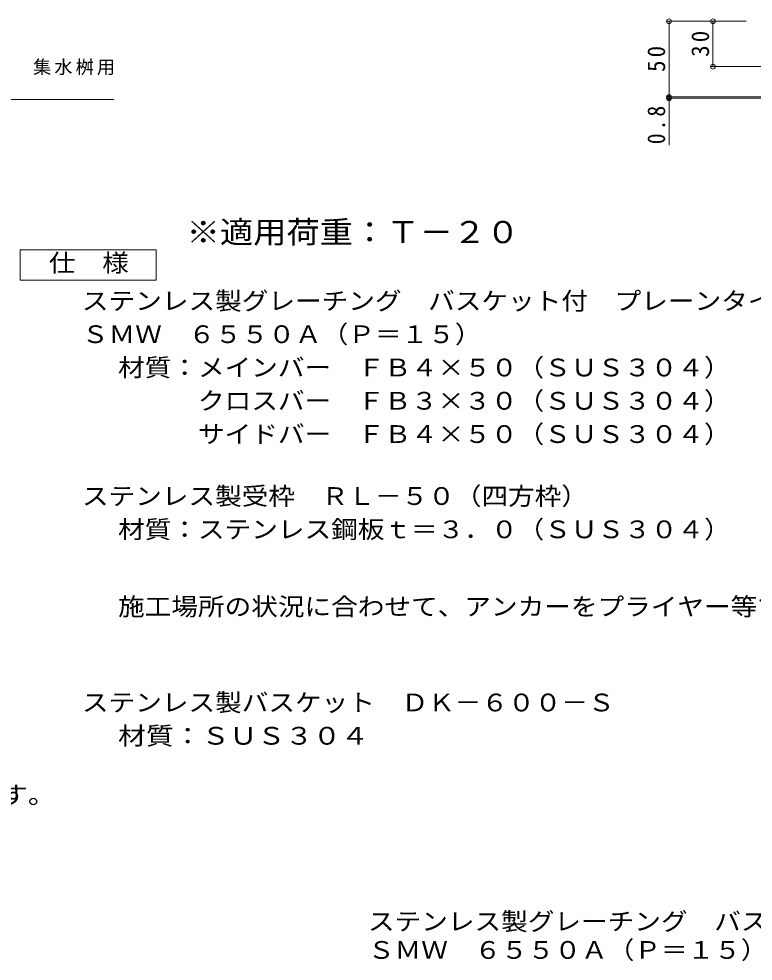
# Model space of a CAD drawing. Units: millimetres at full size, sheet at 1:4, with parts at other scales. Extents: x -953 to 1047, y -779 to 782.
# Drawn here: x -376 to 109, y -779 to -156 of the extents above; entities that cross this region are included whole.
import ezdxf
from ezdxf.enums import TextEntityAlignment as Align

# ---------------------------------------------------------------- set-up
doc = ezdxf.new("R2010")
doc.units = ezdxf.units.MM
doc.header["$LTSCALE"] = 4
doc.header["$PDMODE"] = 32
doc.header["$PDSIZE"] = 3.2
for name, color, linetype, lineweight in [('A-4_その他', 7, 'Continuous', 9), ('D-4_その他', 7, 'Continuous', 9), ('D-5_文字', 7, 'Continuous', 9)]:
    doc.layers.add(name, color=color, linetype=linetype, lineweight=lineweight)
doc.layers.add('F-5_F-5ﾚｲﾔ', color=2, linetype='Continuous')
doc.styles.add('ＭＳ ゴシック', font='')
doc.styles.get('ＭＳ ゴシック').set_extended_font_data('MS Gothic')

msp = doc.modelspace()

# ---------------------------------------------------------------- linework, layer by layer
at = {"layer": 'A-4_その他'}
for p, q in [((52.008, -158.095), (104.089, -158.095)), ((53.208, -158.095), (53.208, -208.095)), ((82.229, -158.095), (82.229, -188.095)), ((81.029, -188.095), (211.892, -188.095)), ((52.008, -208.095), (139.759, -208.095)), ((52.008, -208.895), (139.892, -208.895)), ((53.208, -208.095), (53.208, -239.995))]:
    msp.add_line(p, q, dxfattribs=at)
for p in [(53.208, -158.095), (82.229, -158.095), (82.229, -188.095), (53.208, -208.095), (53.208, -208.895)]:
    msp.add_point(p, dxfattribs=at)
at = {"layer": 'D-5_文字'}
msp.add_line((-578.972, -209.802), (-313.592, -209.802), dxfattribs=at)
msp.add_lwpolyline([(-375.569, -329.135), (-375.569, -309.135), (-285.569, -309.135), (-285.569, -329.135)], close=True, dxfattribs=at)

# ---------------------------------------------------------------- texts
at = {"layer": 'A-4_その他', "color": 2, "char_height": 11.73, "attachment_point": 7, "rotation": 90, "style": 'ＭＳ ゴシック'}
for s, insert in [('\\T1.27;\\W0.95;30', (79.829, -181.595)), ('\\T1.27;\\W0.95;50', (50.808, -191.595)), ('\\T1.27;\\W0.9;0.8', (50.808, -239.37))]:
    msp.add_mtext(s, dxfattribs=dict(at, insert=insert))
at = {"layer": 'D-4_その他', "color": 2, "style": 'ＭＳ ゴシック'}
for s, width, p in [('施工場所の状況に合わせて、アンカーをプライヤー等で折り曲げてご使用ください。', 1.1, (-310.848, -554.304)), ('ステンレス製バスケット\u3000ＤＫ－６００－Ｓ', 1.1, (-334.733, -617.689)), ('材質：ＳＵＳ３０４', 1.15, (-310.848, -639.689)), ('※グレーチングが受枠の上面より0.8mm高くなります。', 1.15, (-802.743, -678.721))]:
    msp.add_text(s, height=11.73, dxfattribs=dict(at, width=width)).set_placement(p, align=Align.BOTTOM_LEFT)
at = {"layer": 'D-4_その他', "insert": (-577.592, -193.739), "char_height": 8.798, "attachment_point": 7, "style": 'ＭＳ ゴシック'}
msp.add_mtext('\\T1.17;バスケット付\u3000プレーンタイプ\u3000集水桝用', dxfattribs=at)
at = {"layer": 'D-5_文字', "color": 3, "style": 'ＭＳ ゴシック', "width": 1.1}
msp.add_text('※適用荷重：Ｔ－２０', height=14.66, dxfattribs=at).set_placement((-265.569, -309.135), align=Align.BOTTOM_LEFT)
at = {"layer": 'D-5_文字', "color": 2, "style": 'ＭＳ ゴシック', "width": 1.1}
for s, p in [('仕\u3000様', (-356.569, -327.135)), ('ステンレス製グレーチング\u3000バスケット付\u3000プレーンタイプ\u3000集水桝用', (-334.733, -352.304)), ('ＳＭＷ\u3000６５５０Ａ（Ｐ＝１５）', (-334.733, -374.304)), ('材質：メインバー\u3000ＦＢ４×５０（ＳＵＳ３０４）', (-310.848, -396.304)), ('\u3000\u3000\u3000クロスバー\u3000ＦＢ３×３０（ＳＵＳ３０４）', (-310.848, -418.304)), ('\u3000\u3000\u3000サイドバー\u3000ＦＢ４×５０（ＳＵＳ３０４）', (-310.848, -440.304)), ('ステンレス製受枠\u3000ＲＬ－５０（四方枠）', (-334.733, -481.263)), ('材質：ステンレス鋼板ｔ＝３．０（ＳＵＳ３０４）', (-310.848, -503.263))]:
    msp.add_text(s, height=11.73, dxfattribs=at).set_placement(p, align=Align.BOTTOM_LEFT)
at = {"layer": 'F-5_F-5ﾚｲﾔ', "style": 'ＭＳ ゴシック', "width": 1.1}
for s, p in [('ステンレス製グレーチング\u3000バスケット付\u3000プレーンタイプ\u3000集水桝用', (-145.731, -762.372)), ('ＳＭＷ\u3000６５５０Ａ（Ｐ＝１５）＋ＲＬ－５０（四方枠）＋ＤＫ－６００－Ｓ', (-145.731, -781.233))]:
    msp.add_text(s, height=11.73, dxfattribs=at).set_placement(p, align=Align.BOTTOM_LEFT)

doc.saveas('drawing.dxf')
